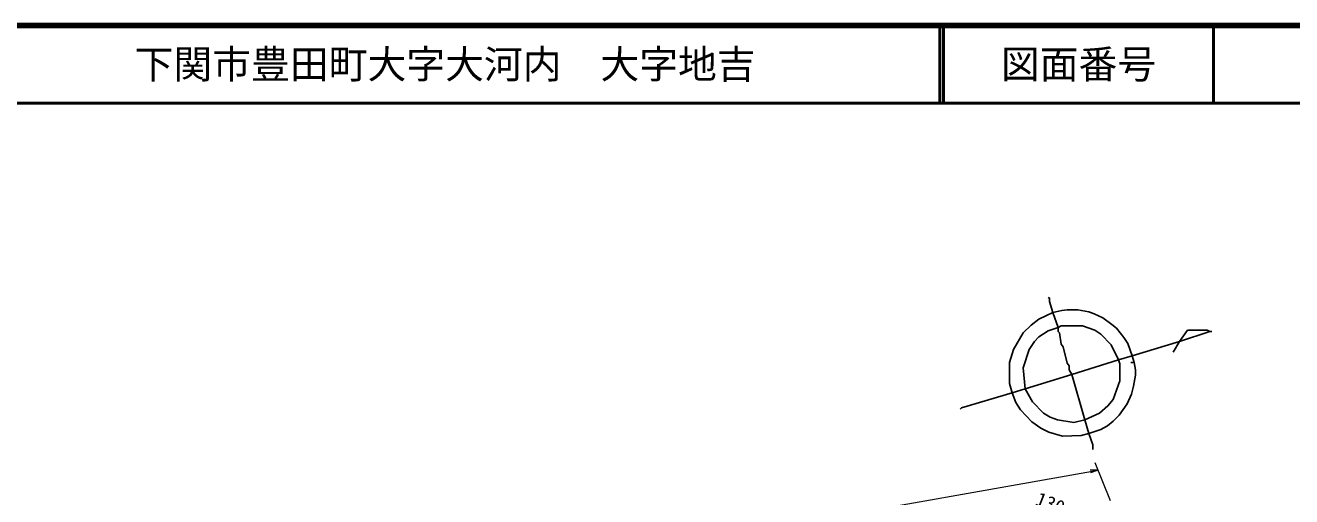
# Model space of a CAD drawing. Units: millimetres, scale not verified. Extents: x 40000 to 680000, y 20000 to 380000.
# Drawn here: x 390945 to 554083, y 319346 to 380000 of the extents above; entities that cross this region are included whole.
import ezdxf
from ezdxf.enums import TextEntityAlignment as Align

# ---------------------------------------------------------------- set-up
doc = ezdxf.new("R2010")
doc.units = ezdxf.units.MM
doc.header["$LTSCALE"] = 1000
for name, color, linetype, lineweight in [('M-BGD', 7, 'Continuous', 25), ('M-STR-HTXT', 7, 'Continuous', 13), ('M-TTL', 2, 'Continuous', 140), ('M-TTL-LINE', 7, 'Continuous', 50), ('M-TTL-TXT', 7, 'Continuous', 50)]:
    doc.layers.add(name, color=color, linetype=linetype, lineweight=lineweight)
doc.styles.add('ＭＳ ゴシック', font='')
doc.styles.get('ＭＳ ゴシック').set_extended_font_data('MS Gothic')

msp = doc.modelspace()

# ---------------------------------------------------------------- linework, layer by layer
at = {"layer": 'M-BGD'}
for p, q in [((523309, 343041), (523986, 341094)), ((543544, 340586), (539649, 339316)), ((543544, 340586), (543798, 340586)), ((539649, 339316), (533553, 337453)), ((538803, 337961), (539649, 339316)), ((531775, 336945), (525764, 335083)), ((533553, 337453), (531775, 336945)), ((533384, 336607), (533807, 336607)), ((533553, 337453), (533807, 336607)), ((525764, 335083), (519753, 333220)), ((525764, 335083), (527457, 329241)), ((519753, 333220), (518059, 332712)), ((527457, 329241), (527965, 327463)), ((527965, 327463), (526949, 327209))]:
    msp.add_line(p, q, dxfattribs=at)
for points in [[(522716, 344989), (522885, 344904), (522885, 344481), (523309, 343041)], [(523309, 343041), (521531, 342195), (520515, 341433), (519499, 340417), (518229, 338300), (517721, 336607), (517721, 333897), (518059, 332712)], [(523309, 343041), (524494, 343295), (525171, 343380), (526526, 343380), (527965, 343126), (528643, 342872), (529743, 342364), (530929, 341517), (531521, 341009), (532453, 339824), (532961, 339062), (533553, 337453)], [(523986, 341094), (522716, 340671), (521531, 339909), (520938, 339316), (520261, 338300), (519499, 335929), (519753, 333220)], [(523986, 341094), (524409, 341348), (527119, 341348), (528727, 340755), (529489, 340247), (530844, 338893), (531775, 336945)], [(523986, 341094), (523986, 340586), (524155, 340417), (524409, 338977), (524663, 338639), (525171, 336522), (525425, 336183), (525425, 335675), (525764, 335083)], [(543544, 340586), (543205, 340755), (540665, 340755), (539649, 339316)], [(531775, 336945), (531945, 336437), (531945, 334236), (531098, 331865), (530421, 331019), (529320, 330087), (527457, 329241)], [(533807, 336607), (533977, 335675), (533977, 334998), (533723, 333559), (533469, 332543), (532876, 331273), (531860, 329833), (531098, 329071), (530336, 328479), (529489, 327971), (527965, 327463)], [(519753, 333220), (520684, 331527), (522123, 330087), (522970, 329579), (523901, 329241), (526018, 328902), (527457, 329241)], [(518059, 332712), (511540, 330765), (511371, 330595)], [(518059, 332712), (518567, 331442), (519160, 330511), (520599, 328987), (521785, 328140), (522801, 327632), (524579, 327124), (526949, 327209)], [(527965, 327463), (528473, 326023), (528473, 325431)]]:
    msp.add_lwpolyline(points, dxfattribs=at)
at = {"layer": 'M-STR-HTXT'}
for p, q in [((530728, 318802), (528763, 323699)), ((431927, 305634), (529144, 322751)), ((529144, 322751), (528130, 322742)), ((529144, 322751), (528188, 322414))]:
    msp.add_line(p, q, dxfattribs=at)
at = {"layer": 'M-TTL'}
msp.add_line((680000, 380000), (40000, 380000), dxfattribs=at)
at = {"layer": 'M-TTL-LINE'}
for p, q in [((508747, 380000), (508747, 370000)), ((509247, 380000), (509247, 370000)), ((543997, 380000), (543997, 370000)), ((40000, 370000), (680000, 370000))]:
    msp.add_line(p, q, dxfattribs=at)

# ---------------------------------------------------------------- texts
at = {"layer": 'M-BGD', "style": 'ＭＳ ゴシック'}
msp.add_text('130', height=1833, rotation=338.644, dxfattribs=at).set_placement((522477, 317118), align=Align.BOTTOM_CENTER)
at = {"layer": 'M-TTL-TXT', "style": 'ＭＳ ゴシック'}
msp.add_text('下関市豊田町大字大河内\u3000大字地吉', height=3666, dxfattribs=at).set_placement((405024, 375000), align=Align.MIDDLE_LEFT)
msp.add_text('図面番号', height=3666, dxfattribs=at).set_placement((526622, 375000), align=Align.MIDDLE_CENTER)

doc.saveas('drawing.dxf')
